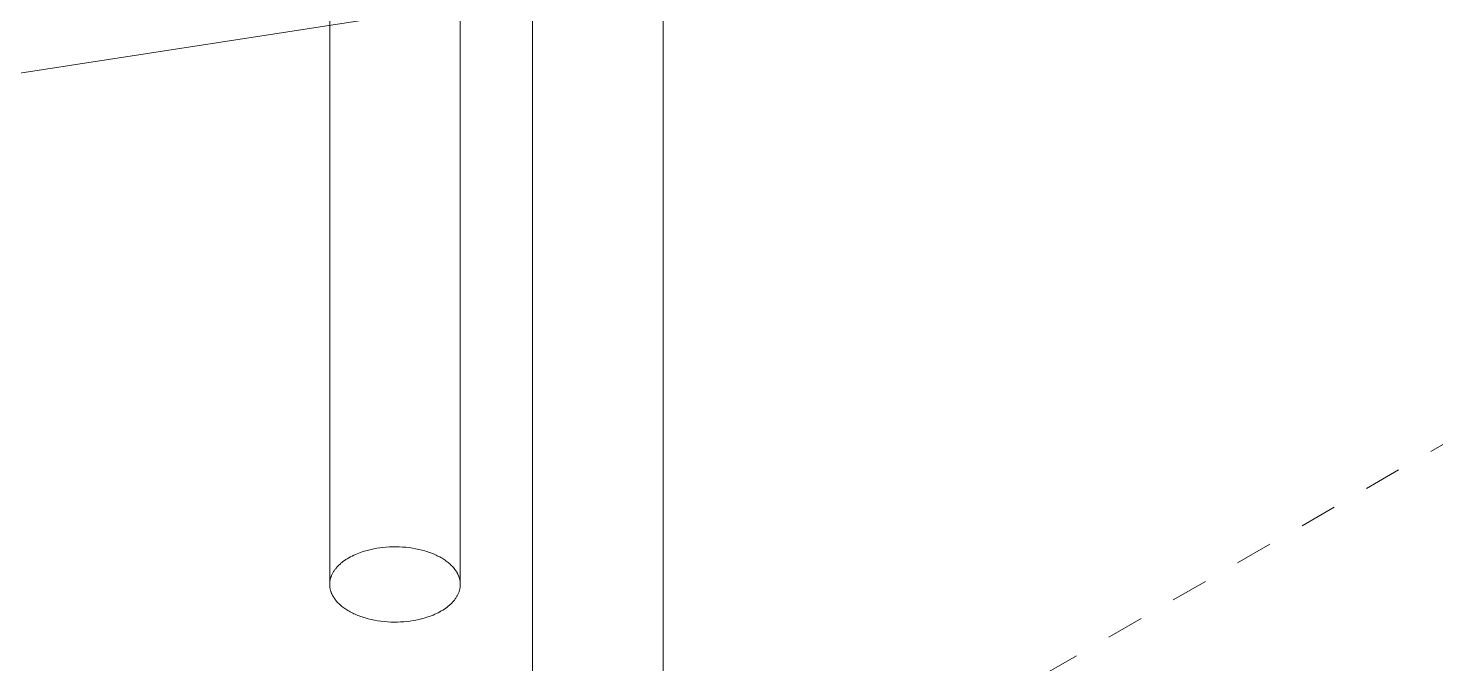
# Model space of a CAD drawing. Header units: inches. Extents: x -4 to 200, y 0 to 129.
# Drawn here: x 178.315 to 182.102, y 88.775 to 90.487 of the extents above; entities that cross this region are included whole.
import ezdxf

# ---------------------------------------------------------------- set-up
doc = ezdxf.new("R2010")
doc.units = ezdxf.units.IN
doc.linetypes.add('HIDDEN', pattern=[1.905, 1.27, -0.635])
doc.layers.add('ZANO_R', color=7, linetype='Continuous', lineweight=0)
doc.layers.add('ZANO_R_przerywana', color=250, linetype='HIDDEN', lineweight=0)

msp = doc.modelspace()

# ---------------------------------------------------------------- linework, layer by layer
at = {"layer": 'ZANO_R'}
for p, q in [((179.12646, 88.98901), (179.12646, 92.42923)), ((179.4777, 92.42903), (179.4777, 88.98901)), ((179.6719, 87.81376), (179.6719, 91.1558)), ((180.02314, 91.1558), (180.02314, 87.81376)), ((181.72459, 90.89623), (173.05466, 89.55498)), ((179.17795, 89.06074), (179.18219, 89.0631)), ((179.18219, 89.0631), (179.18652, 89.06536)), ((179.18652, 89.06536), (179.19095, 89.06752)), ((179.19095, 89.06752), (179.19545, 89.06958)), ((179.19545, 89.06958), (179.20002, 89.07153)), ((179.20002, 89.07153), (179.20465, 89.07337)), ((179.20465, 89.07337), (179.20933, 89.07511)), ((179.20933, 89.07511), (179.21404, 89.07675)), ((179.21404, 89.07675), (179.21879, 89.07828)), ((179.21879, 89.07828), (179.22355, 89.07971)), ((179.22355, 89.07971), (179.23063, 89.08164)), ((179.23063, 89.08164), (179.23798, 89.08341)), ((179.23798, 89.08341), (179.24559, 89.08502)), ((179.24559, 89.08502), (179.25344, 89.08644)), ((179.25344, 89.08644), (179.26152, 89.08767)), ((179.26152, 89.08767), (179.2698, 89.08868)), ((179.2698, 89.08868), (179.27827, 89.08947)), ((179.27827, 89.08947), (179.28688, 89.09003)), ((179.28688, 89.09003), (179.29563, 89.09034)), ((179.29563, 89.09034), (179.30447, 89.0904)), ((179.30447, 89.0904), (179.31337, 89.0902)), ((179.31337, 89.0902), (179.32231, 89.08973)), ((179.32231, 89.08973), (179.33124, 89.089)), ((179.33124, 89.089), (179.34012, 89.088)), ((179.34012, 89.088), (179.34893, 89.08673)), ((179.34893, 89.08673), (179.35762, 89.0852)), ((179.35762, 89.0852), (179.36617, 89.08341)), ((179.36617, 89.08341), (179.37453, 89.08138)), ((179.37453, 89.08138), (179.38268, 89.0791)), ((179.38268, 89.0791), (179.38667, 89.07787)), ((179.38667, 89.07787), (179.39058, 89.07659)), ((179.39058, 89.07659), (179.39444, 89.07526)), ((179.39444, 89.07526), (179.39821, 89.07387)), ((179.39821, 89.07387), (179.40192, 89.07243)), ((179.40192, 89.07243), (179.40555, 89.07094)), ((179.40555, 89.07094), (179.40909, 89.06941)), ((179.40909, 89.06941), (179.41256, 89.06783)), ((179.41256, 89.06783), (179.41593, 89.06621)), ((179.41593, 89.06621), (179.41923, 89.06455)), ((179.41923, 89.06455), (179.42243, 89.06286)), ((179.42243, 89.06286), (179.42554, 89.06112)), ((179.13707, 89.02372), (179.13816, 89.02541)), ((179.13816, 89.02541), (179.13931, 89.02708)), ((179.13931, 89.02708), (179.14051, 89.02875)), ((179.14051, 89.02875), (179.14176, 89.0304)), ((179.14176, 89.0304), (179.14305, 89.03203)), ((179.14305, 89.03203), (179.1444, 89.03365)), ((179.1444, 89.03365), (179.14579, 89.03526)), ((179.14579, 89.03526), (179.14723, 89.03685)), ((179.14723, 89.03685), (179.14872, 89.03842)), ((179.14872, 89.03842), (179.15025, 89.03997)), ((179.15025, 89.03997), (179.15183, 89.04151)), ((179.15183, 89.04151), (179.15345, 89.04302)), ((179.15345, 89.04302), (179.15511, 89.04452)), ((179.15511, 89.04452), (179.15681, 89.04599)), ((179.15681, 89.04599), (179.15856, 89.04745)), ((179.15856, 89.04745), (179.16034, 89.04888)), ((179.16034, 89.04888), (179.16216, 89.05029)), ((179.16216, 89.05029), (179.16591, 89.05304)), ((179.16591, 89.05304), (179.1698, 89.0557)), ((179.1698, 89.0557), (179.17381, 89.05827)), ((179.17381, 89.05827), (179.17795, 89.06074)), ((179.42554, 89.06112), (179.42856, 89.05936)), ((179.42856, 89.05936), (179.43149, 89.05756)), ((179.43149, 89.05756), (179.43432, 89.05573)), ((179.43432, 89.05573), (179.43706, 89.05388)), ((179.43706, 89.05388), (179.4397, 89.052)), ((179.4397, 89.052), (179.44225, 89.0501)), ((179.44225, 89.0501), (179.4447, 89.04818)), ((179.4447, 89.04818), (179.44705, 89.04624)), ((179.44705, 89.04624), (179.44931, 89.04429)), ((179.44931, 89.04429), (179.45147, 89.04232)), ((179.45147, 89.04232), (179.45354, 89.04034)), ((179.45354, 89.04034), (179.45551, 89.03835)), ((179.45551, 89.03835), (179.45738, 89.03636)), ((179.45738, 89.03636), (179.45916, 89.03435)), ((179.45916, 89.03435), (179.46118, 89.03195)), ((179.46118, 89.03195), (179.46311, 89.02948)), ((179.46311, 89.02948), (179.46403, 89.02823)), ((179.46403, 89.02823), (179.46493, 89.02696)), ((179.46493, 89.02696), (179.46581, 89.02568)), ((179.46581, 89.02568), (179.46666, 89.02439)), ((179.46666, 89.02439), (179.46749, 89.02309)), ((179.12648, 88.98746), (179.12646, 88.98901)), ((179.12648, 88.99039), (179.12655, 88.99216)), ((179.12655, 88.98591), (179.12648, 88.98746)), ((179.12655, 88.99216), (179.12667, 88.99393)), ((179.12667, 88.99393), (179.12685, 88.9957)), ((179.12685, 88.9957), (179.12707, 88.99747)), ((179.12707, 88.99747), (179.12736, 88.99924)), ((179.12736, 88.99924), (179.1277, 89.00101)), ((179.1277, 89.00101), (179.12809, 89.00279)), ((179.12809, 89.00279), (179.12854, 89.00456)), ((179.12854, 89.00456), (179.12904, 89.00633)), ((179.12904, 89.00633), (179.1296, 89.0081)), ((179.1296, 89.0081), (179.13021, 89.00986)), ((179.13021, 89.00986), (179.13088, 89.01162)), ((179.13088, 89.01162), (179.1316, 89.01337)), ((179.1316, 89.01337), (179.13238, 89.01511)), ((179.13238, 89.01511), (179.13321, 89.01685)), ((179.13321, 89.01685), (179.1341, 89.01858)), ((179.1341, 89.01858), (179.13503, 89.0203)), ((179.13503, 89.0203), (179.13603, 89.02201)), ((179.13603, 89.02201), (179.13707, 89.02372)), ((179.46749, 89.02309), (179.46828, 89.02177)), ((179.46828, 89.02177), (179.46905, 89.02044)), ((179.46905, 89.02044), (179.46979, 89.0191)), ((179.46979, 89.0191), (179.4705, 89.01774)), ((179.4705, 89.01774), (179.47118, 89.01637)), ((179.47118, 89.01637), (179.47183, 89.015)), ((179.47183, 89.015), (179.47245, 89.01361)), ((179.47245, 89.01361), (179.47304, 89.01221)), ((179.47304, 89.01221), (179.4736, 89.0108)), ((179.4736, 89.0108), (179.47412, 89.00938)), ((179.47412, 89.00938), (179.47461, 89.00795)), ((179.47461, 89.00795), (179.47506, 89.00651)), ((179.47506, 89.00651), (179.47548, 89.00507)), ((179.47548, 89.00507), (179.47587, 89.00361)), ((179.47587, 89.00361), (179.47622, 89.00215)), ((179.47622, 89.00215), (179.47653, 89.00067)), ((179.47653, 89.00067), (179.47681, 88.9992)), ((179.47681, 88.9992), (179.47705, 88.99771)), ((179.47705, 88.99771), (179.47726, 88.99622)), ((179.47726, 88.99622), (179.47742, 88.99472)), ((179.47742, 88.99472), (179.47755, 88.99322)), ((179.47755, 88.99322), (179.47764, 88.99171)), ((179.47767, 88.98723), (179.47759, 88.98545)), ((179.47764, 88.99171), (179.47769, 88.99019)), ((179.4777, 88.98901), (179.47767, 88.98723)), ((179.12665, 88.98437), (179.12655, 88.98591)), ((179.12679, 88.98283), (179.12665, 88.98437)), ((179.12697, 88.9813), (179.12679, 88.98283)), ((179.12719, 88.97977), (179.12697, 88.9813)), ((179.12746, 88.97825), (179.12719, 88.97977)), ((179.12776, 88.97674), (179.12746, 88.97825)), ((179.12809, 88.97524), (179.12776, 88.97674)), ((179.12847, 88.97374), (179.12809, 88.97524)), ((179.12888, 88.97225), (179.12847, 88.97374)), ((179.12933, 88.97077), (179.12888, 88.97225)), ((179.12981, 88.96931), (179.12933, 88.97077)), ((179.13033, 88.96785), (179.12981, 88.96931)), ((179.13089, 88.9664), (179.13033, 88.96785)), ((179.13148, 88.96496), (179.13089, 88.9664)), ((179.1321, 88.96354), (179.13148, 88.96496)), ((179.13275, 88.96212), (179.1321, 88.96354)), ((179.13344, 88.96072), (179.13275, 88.96212)), ((179.13416, 88.95933), (179.13344, 88.96072)), ((179.13491, 88.95795), (179.13416, 88.95933)), ((179.13569, 88.95658), (179.13491, 88.95795)), ((179.1365, 88.95523), (179.13569, 88.95658)), ((179.13734, 88.95389), (179.1365, 88.95523)), ((179.1382, 88.95256), (179.13734, 88.95389)), ((179.1391, 88.95125), (179.1382, 88.95256)), ((179.14002, 88.94995), (179.1391, 88.95125)), ((179.14097, 88.94867), (179.14002, 88.94995)), ((179.14194, 88.9474), (179.14097, 88.94867)), ((179.46304, 88.94846), (179.46175, 88.94679)), ((179.46428, 88.95014), (179.46304, 88.94846)), ((179.46546, 88.95183), (179.46428, 88.95014)), ((179.46659, 88.95353), (179.46546, 88.95183)), ((179.46767, 88.95525), (179.46659, 88.95353)), ((179.4687, 88.95698), (179.46767, 88.95525)), ((179.46967, 88.95872), (179.4687, 88.95698)), ((179.47059, 88.96046), (179.46967, 88.95872)), ((179.47146, 88.96222), (179.47059, 88.96046)), ((179.47226, 88.96398), (179.47146, 88.96222)), ((179.47302, 88.96575), (179.47226, 88.96398)), ((179.47371, 88.96753), (179.47302, 88.96575)), ((179.47435, 88.96931), (179.47371, 88.96753)), ((179.47494, 88.9711), (179.47435, 88.96931)), ((179.47546, 88.97289), (179.47494, 88.9711)), ((179.47594, 88.97468), (179.47546, 88.97289)), ((179.47635, 88.97648), (179.47594, 88.97468)), ((179.47671, 88.97827), (179.47635, 88.97648)), ((179.47701, 88.98007), (179.47671, 88.97827)), ((179.47726, 88.98186), (179.47701, 88.98007)), ((179.47745, 88.98366), (179.47726, 88.98186)), ((179.47759, 88.98545), (179.47745, 88.98366)), ((179.14294, 88.94614), (179.14194, 88.9474)), ((179.145, 88.94367), (179.14294, 88.94614)), ((179.14678, 88.94167), (179.145, 88.94367)), ((179.14866, 88.93968), (179.14678, 88.94167)), ((179.15063, 88.93769), (179.14866, 88.93968)), ((179.15269, 88.93571), (179.15063, 88.93769)), ((179.15485, 88.93374), (179.15269, 88.93571)), ((179.15711, 88.93179), (179.15485, 88.93374)), ((179.15946, 88.92985), (179.15711, 88.93179)), ((179.16191, 88.92793), (179.15946, 88.92985)), ((179.16446, 88.92603), (179.16191, 88.92793)), ((179.1671, 88.92415), (179.16446, 88.92603)), ((179.16984, 88.9223), (179.1671, 88.92415)), ((179.17267, 88.92047), (179.16984, 88.9223)), ((179.1756, 88.91867), (179.17267, 88.92047)), ((179.17862, 88.91691), (179.1756, 88.91867)), ((179.18173, 88.91517), (179.17862, 88.91691)), ((179.18494, 88.91348), (179.18173, 88.91517)), ((179.18823, 88.91182), (179.18494, 88.91348)), ((179.19161, 88.9102), (179.18823, 88.91182)), ((179.4136, 88.91069), (179.40904, 88.9086)), ((179.41807, 88.91288), (179.4136, 88.91069)), ((179.42245, 88.91518), (179.41807, 88.91288)), ((179.42673, 88.91759), (179.42245, 88.91518)), ((179.4309, 88.9201), (179.42673, 88.91759)), ((179.43494, 88.92271), (179.4309, 88.9201)), ((179.43886, 88.92542), (179.43494, 88.92271)), ((179.44263, 88.92822), (179.43886, 88.92542)), ((179.44446, 88.92966), (179.44263, 88.92822)), ((179.44625, 88.93111), (179.44446, 88.92966)), ((179.448, 88.93259), (179.44625, 88.93111)), ((179.44971, 88.9341), (179.448, 88.93259)), ((179.45137, 88.93562), (179.44971, 88.9341)), ((179.45299, 88.93716), (179.45137, 88.93562)), ((179.45457, 88.93872), (179.45299, 88.93716)), ((179.4561, 88.9403), (179.45457, 88.93872)), ((179.45759, 88.9419), (179.4561, 88.9403)), ((179.45902, 88.94351), (179.45759, 88.9419)), ((179.46041, 88.94515), (179.45902, 88.94351)), ((179.46175, 88.94679), (179.46041, 88.94515)), ((179.19507, 88.90862), (179.19161, 88.9102)), ((179.19862, 88.90709), (179.19507, 88.90862)), ((179.20224, 88.9056), (179.19862, 88.90709)), ((179.20595, 88.90416), (179.20224, 88.9056)), ((179.20973, 88.90277), (179.20595, 88.90416)), ((179.21358, 88.90144), (179.20973, 88.90277)), ((179.2175, 88.90016), (179.21358, 88.90144)), ((179.22148, 88.89893), (179.2175, 88.90016)), ((179.22963, 88.89665), (179.22148, 88.89893)), ((179.23799, 88.89461), (179.22963, 88.89665)), ((179.24654, 88.89283), (179.23799, 88.89461)), ((179.25523, 88.8913), (179.24654, 88.89283)), ((179.26404, 88.89003), (179.25523, 88.8913)), ((179.27293, 88.88903), (179.26404, 88.89003)), ((179.28185, 88.8883), (179.27293, 88.88903)), ((179.29079, 88.88783), (179.28185, 88.8883)), ((179.29969, 88.88763), (179.29079, 88.88783)), ((179.30853, 88.88769), (179.29969, 88.88763)), ((179.31728, 88.888), (179.30853, 88.88769)), ((179.3259, 88.88856), (179.31728, 88.888)), ((179.33436, 88.88935), (179.3259, 88.88856)), ((179.34264, 88.89036), (179.33436, 88.88935)), ((179.35072, 88.89159), (179.34264, 88.89036)), ((179.35857, 88.89301), (179.35072, 88.89159)), ((179.36618, 88.89462), (179.35857, 88.89301)), ((179.37353, 88.89639), (179.36618, 88.89462)), ((179.38061, 88.89832), (179.37353, 88.89639)), ((179.38544, 88.89977), (179.38061, 88.89832)), ((179.39024, 88.90132), (179.38544, 88.89977)), ((179.39501, 88.90298), (179.39024, 88.90132)), ((179.39974, 88.90474), (179.39501, 88.90298)), ((179.40442, 88.90662), (179.39974, 88.90474)), ((179.40904, 88.9086), (179.40442, 88.90662))]:
    msp.add_line(p, q, dxfattribs=at)
at = {"layer": 'ZANO_R_przerywana', "ltscale": 0.05}
msp.add_line((169.61763, 82.14715), (185.76109, 91.46759), dxfattribs=at)

doc.saveas('drawing.dxf')
